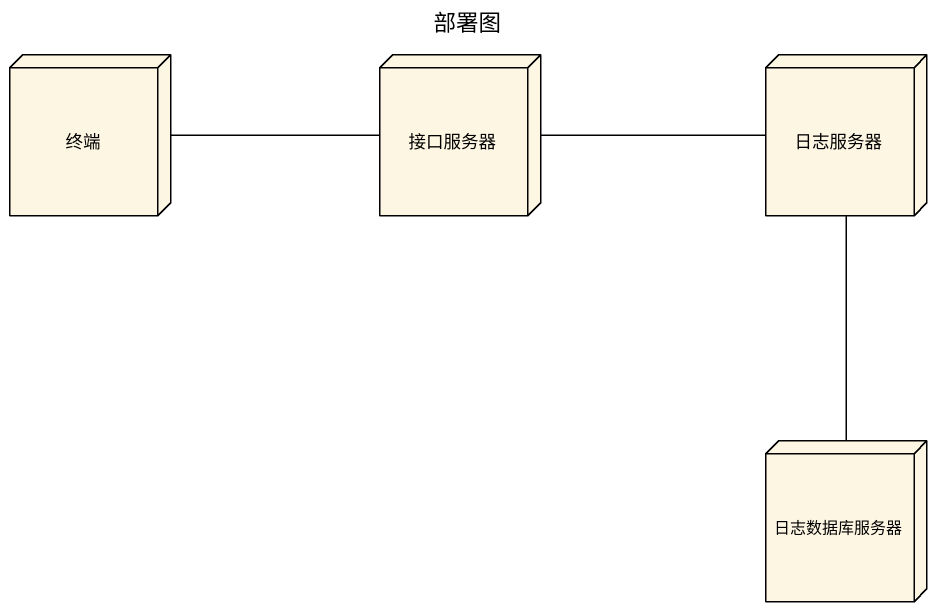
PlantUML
@startuml
title 部署图
node 终端
node 接口服务器
node 日志服务器
node 日志数据库服务器
终端 -right- 接口服务器
接口服务器 -right- 日志服务器
日志服务器 -- 日志数据库服务器
@enduml
